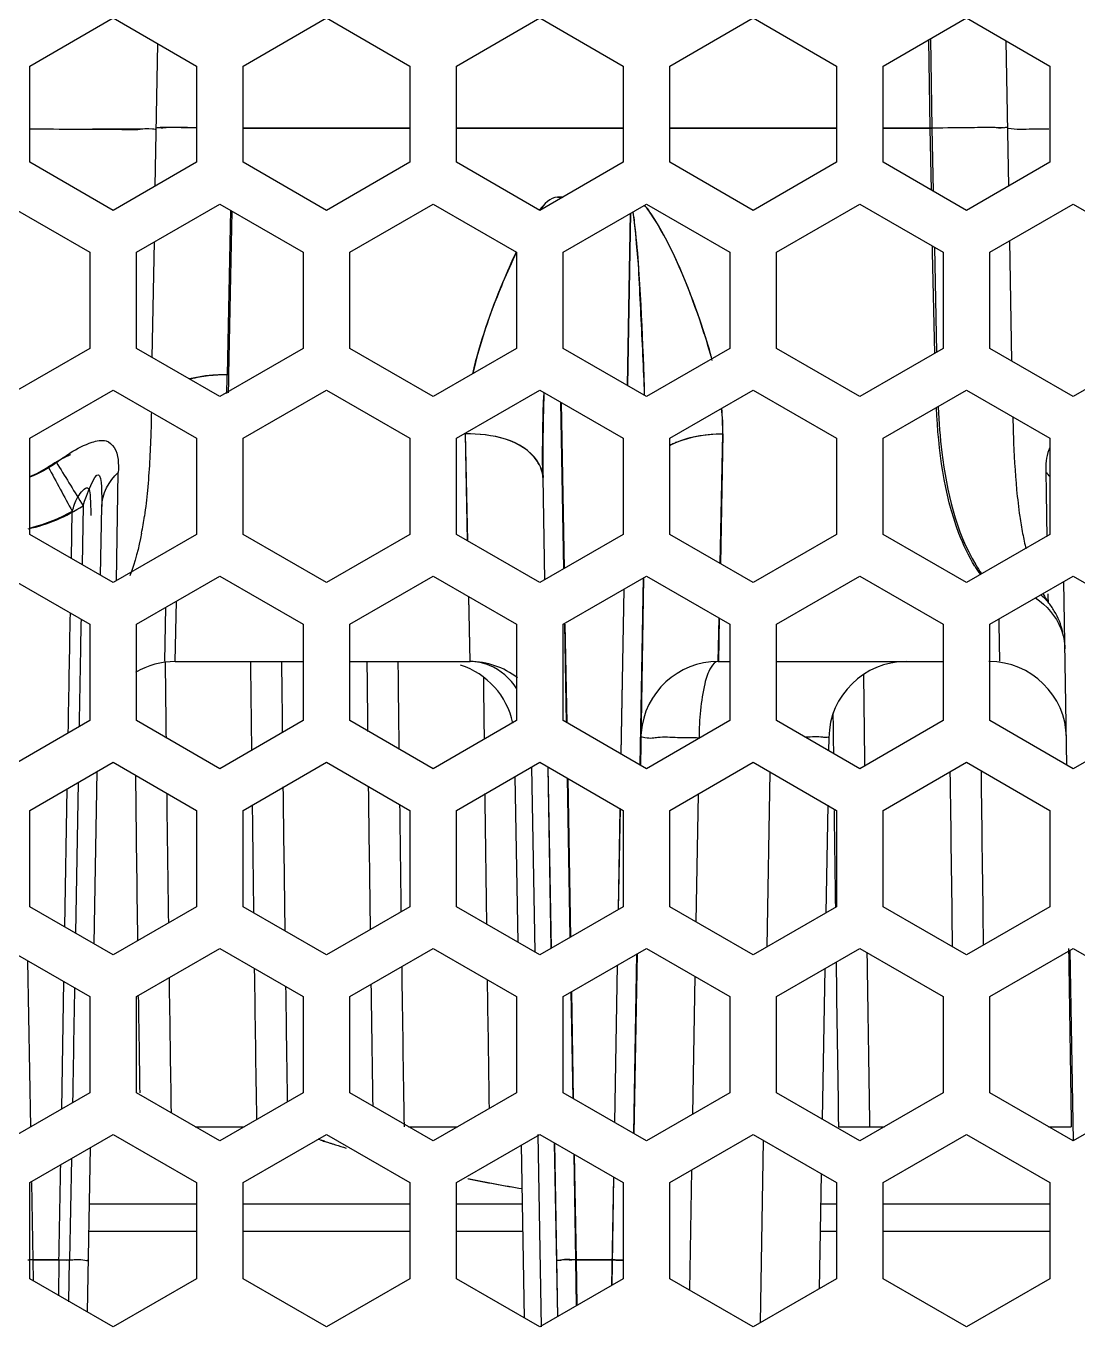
# Model space of a CAD drawing. Header units: millimetres. Extents: x 10297564 to 11610295, y -9287743 to -8409454.
# Drawn here: x 10486402 to 10486946, y -9079286 to -9078613 of the extents above; entities that cross this region are included whole.
import ezdxf

# ---------------------------------------------------------------- set-up
doc = ezdxf.new("R2010")
doc.units = ezdxf.units.MM
doc.header["$LTSCALE"] = 100
doc.layers.add('-0', color=7, linetype='Continuous')

# ---------------------------------------------------------------- blocks, each defined once
blk = doc.blocks.new('인버터 외형도')
at = {"layer": '-0', "linetype": 'Continuous'}
for p, q in [((87947.65, 52167.98), (87980, 52186.66)), ((87980, 52186.66), (88012.36, 52167.98)), ((88030.42, 52167.98), (88062.77, 52186.66)), ((88062.77, 52186.66), (88095.13, 52167.98)), ((88113.19, 52167.98), (88145.54, 52186.66)), ((88145.54, 52186.66), (88177.9, 52167.98)), ((88195.96, 52167.98), (88228.31, 52186.66)), ((88228.31, 52186.66), (88260.67, 52167.98)), ((88278.73, 52167.98), (88311.08, 52186.66)), ((88311.08, 52186.66), (88343.44, 52167.98)), ((87996.39, 52121.39), (87997.36, 52176.64)), ((88297.02, 52143.85), (88296.42, 52178.19)), ((88297.08, 52178.57), (88297.69, 52143.85)), ((88327.5, 52121.41), (88326.52, 52177.74)), ((87947.65, 52130.61), (87947.65, 52167.98)), ((88012.36, 52167.98), (88012.36, 52130.61)), ((88030.42, 52130.61), (88030.42, 52167.98)), ((88095.13, 52167.98), (88095.13, 52130.61)), ((88113.19, 52130.61), (88113.19, 52167.98)), ((88177.9, 52167.98), (88177.9, 52130.61)), ((88195.96, 52130.61), (88195.96, 52167.98)), ((88260.67, 52167.98), (88260.67, 52130.61)), ((88278.73, 52130.61), (88278.73, 52167.98)), ((88343.44, 52167.98), (88343.44, 52130.61)), ((88095.13, 52143.85), (88030.42, 52143.85)), ((88030.42, 52143.85), (88095.13, 52143.85)), ((88177.9, 52143.85), (88113.19, 52143.85)), ((88113.19, 52143.85), (88177.9, 52143.85)), ((88260.67, 52143.85), (88195.96, 52143.85)), ((88195.96, 52143.85), (88260.67, 52143.85)), ((88297.02, 52143.85), (88278.73, 52143.85)), ((88278.73, 52143.85), (88297.69, 52143.85)), ((88297.48, 52119.79), (88297.02, 52143.85)), ((88297.69, 52143.85), (88298.18, 52119.39)), ((87980, 52111.93), (87947.65, 52130.61)), ((88012.36, 52130.61), (87980, 52111.93)), ((88062.77, 52111.93), (88030.42, 52130.61)), ((88095.13, 52130.61), (88062.77, 52111.93)), ((88145.54, 52111.93), (88113.19, 52130.61)), ((88177.9, 52130.61), (88145.54, 52111.93)), ((88228.31, 52111.93), (88195.96, 52130.61)), ((88260.67, 52130.61), (88228.31, 52111.93)), ((88311.08, 52111.93), (88278.73, 52130.61)), ((88343.44, 52130.61), (88311.08, 52111.93)), ((88152.39, 52117.1), (88154.49, 52117.1)), ((88154.49, 52117.1), (88152.47, 52117.1)), ((87938.62, 52114.42), (87970.98, 52095.74)), ((87989.03, 52095.74), (88021.39, 52114.42)), ((88021.39, 52114.42), (88053.74, 52095.74)), ((88025.6, 52111.99), (88024.3, 52048.12)), ((88024.97, 52048.12), (88026.23, 52111.62)), ((88071.8, 52095.74), (88104.16, 52114.42)), ((88104.16, 52114.42), (88136.51, 52095.74)), ((88154.57, 52095.74), (88186.93, 52114.42)), ((88180.7, 52110.82), (88179.53, 52043.97)), ((88179.61, 52043.93), (88180.77, 52110.87)), ((88186.93, 52114.42), (88219.28, 52095.74)), ((88237.34, 52095.74), (88269.7, 52114.42)), ((88269.7, 52114.42), (88302.05, 52095.74)), ((88320.11, 52095.74), (88352.47, 52114.42)), ((88352.47, 52114.42), (88384.82, 52095.74)), ((87970.98, 52095.74), (87970.98, 52058.38)), ((87989.03, 52058.38), (87989.03, 52095.74)), ((87995.23, 52054.8), (87996.01, 52099.77)), ((88053.74, 52095.74), (88053.74, 52058.38)), ((88071.8, 52058.38), (88071.8, 52095.74)), ((88136.51, 52095.74), (88136.51, 52058.38)), ((88154.57, 52058.38), (88154.57, 52095.74)), ((88219.28, 52095.74), (88219.28, 52058.38)), ((88237.34, 52058.38), (88237.34, 52095.74)), ((88297.95, 52095.66), (88297.9, 52098.14)), ((88298.75, 52056.47), (88297.95, 52095.66)), ((88298.61, 52097.73), (88299.42, 52056.86)), ((88302.05, 52095.74), (88302.05, 52058.38)), ((88320.11, 52058.38), (88320.11, 52095.74)), ((88328.69, 52053.43), (88327.87, 52100.22)), ((87970.98, 52058.38), (87938.62, 52039.7)), ((88021.39, 52039.7), (87989.03, 52058.38)), ((88053.74, 52058.38), (88021.39, 52039.7)), ((88104.16, 52039.7), (88071.8, 52058.38)), ((88136.51, 52058.38), (88104.16, 52039.7)), ((88186.93, 52039.7), (88154.57, 52058.38)), ((88219.28, 52058.38), (88186.93, 52039.7)), ((88269.7, 52039.7), (88237.34, 52058.38)), ((88302.05, 52058.38), (88269.7, 52039.7)), ((88352.47, 52039.7), (88320.11, 52058.38)), ((88384.82, 52058.38), (88352.47, 52039.7)), ((87947.65, 52023.5), (87980, 52042.19)), ((87980, 52042.19), (88012.36, 52023.5)), ((88030.42, 52023.5), (88062.77, 52042.19)), ((88062.77, 52042.19), (88095.13, 52023.5)), ((88113.19, 52023.5), (88145.54, 52042.19)), ((88145.54, 52042.19), (88177.9, 52023.5)), ((88195.96, 52023.5), (88228.31, 52042.19)), ((88228.31, 52042.19), (88260.67, 52023.5)), ((88278.73, 52023.5), (88311.08, 52042.19)), ((88311.08, 52042.19), (88343.44, 52023.5)), ((88154.86, 51972.84), (88153.73, 52037.46)), ((88153.81, 52037.41), (88154.94, 51972.89)), ((88116.63, 52025.2), (88117.46, 51983.68)), ((88117.53, 51983.63), (88116.71, 52025.2)), ((88215.51, 51974.85), (88216.52, 52025.2)), ((88216.6, 52025.2), (88215.59, 51974.81)), ((87947.65, 51986.14), (87947.65, 52023.5)), ((88012.36, 52023.5), (88012.36, 51986.14)), ((88030.42, 51986.14), (88030.42, 52023.5)), ((88095.13, 52023.5), (88095.13, 51986.14)), ((88113.19, 51986.14), (88113.19, 52023.5)), ((88177.9, 52023.5), (88177.9, 51986.14)), ((88195.96, 51986.14), (88195.96, 52023.5)), ((88260.67, 52023.5), (88260.67, 51986.14)), ((88278.73, 51986.14), (88278.73, 52023.5)), ((88343.44, 52023.5), (88343.44, 51986.14)), ((87958.05, 52014.09), (87958.62, 52013.16)), ((87981.3, 51968.21), (87982.03, 52010.25)), ((88146.72, 52008.25), (88147.41, 51968.54)), ((88147.49, 51968.59), (88146.8, 52008.25)), ((87963.82, 51976.81), (87964.15, 51995.14)), ((87968.38, 51997.33), (87967.96, 51974.42)), ((87975.12, 51970.29), (87975.58, 51997)), ((87980, 51967.46), (87947.65, 51986.14)), ((88012.36, 51986.14), (87980, 51967.46)), ((88062.77, 51967.46), (88030.42, 51986.14)), ((88095.13, 51986.14), (88062.77, 51967.46)), ((88145.54, 51967.46), (88113.19, 51986.14)), ((88177.9, 51986.14), (88145.54, 51967.46)), ((88228.31, 51967.46), (88195.96, 51986.14)), ((88260.67, 51986.14), (88228.31, 51967.46)), ((88311.08, 51967.46), (88278.73, 51986.14)), ((88343.44, 51986.14), (88311.08, 51967.46)), ((88342.23, 51985.89), (88342.24, 51985.32)), ((87938.62, 51969.95), (87970.98, 51951.27)), ((87989.03, 51951.27), (88021.39, 51969.95)), ((88021.39, 51969.95), (88053.74, 51951.27)), ((88071.8, 51951.27), (88104.16, 51969.95)), ((88104.16, 51969.95), (88136.51, 51951.27)), ((88154.57, 51951.27), (88186.93, 51969.95)), ((88184.48, 51896.64), (88185.74, 51969.27)), ((88185.82, 51969.31), (88184.55, 51896.6)), ((88186.93, 51969.95), (88219.28, 51951.27)), ((88237.34, 51951.27), (88269.7, 51969.95)), ((88269.7, 51969.95), (88302.05, 51951.27)), ((88320.11, 51951.27), (88352.47, 51969.95)), ((88352.47, 51969.95), (88384.82, 51951.27)), ((88178.15, 51964.88), (88177.04, 51900.94)), ((88177.11, 51900.9), (88178.23, 51964.93)), ((88350.06, 51896.62), (88348.82, 51967.84)), ((88004.11, 51936.84), (88004.58, 51960.24)), ((88117.89, 51962.02), (88118.39, 51936.84)), ((88118.47, 51936.84), (88117.97, 51961.98)), ((88000.39, 51957.83), (87999.97, 51936.93)), ((87967.54, 51951.33), (87967.37, 51941.89)), ((87967.57, 51953.23), (87967.54, 51951.33)), ((87970.98, 51951.27), (87970.98, 51913.91)), ((87989.03, 51913.91), (87989.03, 51951.27)), ((88053.74, 51951.27), (88053.74, 51913.91)), ((88071.8, 51913.91), (88071.8, 51951.27)), ((88136.51, 51951.27), (88136.51, 51913.91)), ((88154.57, 51913.91), (88154.57, 51951.27)), ((88155.9, 51913.14), (88155.23, 51951.28)), ((88155.31, 51951.28), (88155.98, 51913.1)), ((88214.76, 51936.84), (88215.09, 51953.69)), ((88215.17, 51953.64), (88214.83, 51936.84)), ((88219.28, 51951.27), (88219.28, 51913.91)), ((88237.34, 51913.91), (88237.34, 51951.27)), ((88302.05, 51951.27), (88302.05, 51913.91)), ((88320.11, 51913.91), (88320.11, 51951.27)), ((88323.59, 51953.28), (88323.63, 51951.34)), ((88323.63, 51951.34), (88323.92, 51936.93)), ((87967.37, 51941.89), (87966.87, 51913.98)), ((88004.11, 51936.84), (88053.74, 51936.84)), ((88004.11, 51936.84), (88053.74, 51936.84)), ((88071.8, 51936.84), (88118.47, 51936.84)), ((88071.8, 51936.84), (88118.39, 51936.84)), ((88214.76, 51936.84), (88219.28, 51936.84)), ((88214.83, 51936.84), (88219.28, 51936.84)), ((88237.34, 51936.84), (88302.05, 51936.84)), ((88237.34, 51936.84), (88302.05, 51936.84)), ((87970.98, 51913.91), (87938.62, 51895.23)), ((87966.87, 51913.98), (87966.82, 51911.51)), ((88021.39, 51895.23), (87989.03, 51913.91)), ((88053.74, 51913.91), (88021.39, 51895.23)), ((88104.16, 51895.23), (88071.8, 51913.91)), ((88136.51, 51913.91), (88104.16, 51895.23)), ((88186.93, 51895.23), (88154.57, 51913.91)), ((88219.28, 51913.91), (88186.93, 51895.23)), ((88269.7, 51895.23), (88237.34, 51913.91)), ((88302.05, 51913.91), (88269.7, 51895.23)), ((88352.47, 51895.23), (88320.11, 51913.91)), ((88384.82, 51913.91), (88352.47, 51895.23)), ((88257.69, 51907.27), (88257.6, 51902.21)), ((87947.65, 51879.03), (87980, 51897.71)), ((87972.62, 51827.26), (87973.79, 51894.12)), ((87980, 51897.71), (88012.36, 51879.03)), ((88030.42, 51879.03), (88062.77, 51897.71)), ((88062.77, 51897.71), (88095.13, 51879.03)), ((88113.19, 51879.03), (88145.54, 51897.71)), ((88142.34, 51895.87), (88143.6, 51824.12)), ((88145.54, 51897.71), (88177.9, 51879.03)), ((88148.68, 51895.9), (88149.91, 51825.51)), ((88149.99, 51825.56), (88148.76, 51895.86)), ((88195.96, 51879.03), (88228.31, 51897.71)), ((88228.31, 51897.71), (88260.67, 51879.03)), ((88233.7, 51826.11), (88234.89, 51893.92)), ((88278.73, 51879.03), (88311.08, 51897.71)), ((88311.08, 51897.71), (88343.44, 51879.03)), ((87966.44, 51889.89), (87965.43, 51831.41)), ((88137.12, 51827.86), (88135.99, 51892.2)), ((88157.35, 51829.81), (88156.27, 51891.52)), ((88156.36, 51891.47), (88157.43, 51829.86)), ((87961.31, 51833.79), (87962.25, 51887.46)), ((88206.93, 51885.37), (88206.06, 51835.84)), ((87947.65, 51841.67), (87947.65, 51879.03)), ((88012.36, 51879.03), (88012.36, 51841.67)), ((88030.42, 51841.67), (88030.42, 51879.03)), ((88095.13, 51879.03), (88095.13, 51841.67)), ((88113.19, 51841.67), (88113.19, 51879.03)), ((88176.67, 51879.75), (88175.98, 51840.57)), ((88176.06, 51840.61), (88176.74, 51879.7)), ((88177.9, 51879.03), (88177.9, 51841.67)), ((88195.96, 51841.67), (88195.96, 51879.03)), ((88257.23, 51881.02), (88256.5, 51839.27)), ((88260.67, 51879.03), (88260.67, 51841.67)), ((88278.73, 51841.67), (88278.73, 51879.03)), ((88343.44, 51879.03), (88343.44, 51841.67)), ((87980, 51822.99), (87947.65, 51841.67)), ((88012.36, 51841.67), (87980, 51822.99)), ((88062.77, 51822.99), (88030.42, 51841.67)), ((88095.13, 51841.67), (88062.77, 51822.99)), ((88145.54, 51822.99), (88113.19, 51841.67)), ((88177.9, 51841.67), (88145.54, 51822.99)), ((88228.31, 51822.99), (88195.96, 51841.67)), ((88260.67, 51841.67), (88228.31, 51822.99)), ((88311.08, 51822.99), (88278.73, 51841.67)), ((88343.44, 51841.67), (88311.08, 51822.99)), ((87938.62, 51825.48), (87970.98, 51806.8)), ((87989.03, 51806.8), (88021.39, 51825.48)), ((88021.39, 51825.48), (88053.74, 51806.8)), ((88071.8, 51806.8), (88104.16, 51825.48)), ((88104.16, 51825.48), (88136.51, 51806.8)), ((88154.57, 51806.8), (88186.93, 51825.48)), ((88181.98, 51753.61), (88183.2, 51823.33)), ((88183.28, 51823.37), (88182.06, 51753.57)), ((88186.93, 51825.48), (88219.28, 51806.8)), ((88237.34, 51806.8), (88269.7, 51825.48)), ((88269.7, 51825.48), (88302.05, 51806.8)), ((88320.11, 51806.8), (88352.47, 51825.48)), ((88352.61, 51750.76), (88351.32, 51824.82)), ((88352.47, 51825.48), (88384.82, 51806.8)), ((87948.07, 51756.21), (87946.94, 51820.67)), ((88175.61, 51818.94), (88174.54, 51757.91)), ((88174.61, 51757.87), (88175.68, 51818.99)), ((88256.13, 51817.64), (88255.1, 51759.18)), ((87960.08, 51763.15), (87960.94, 51812.59)), ((88205.69, 51814.64), (88204.76, 51761.05)), ((87965.06, 51810.22), (87965, 51806.9)), ((88158.44, 51767.21), (88157.72, 51808.62)), ((88157.8, 51808.66), (88158.53, 51767.16)), ((87970.98, 51806.8), (87970.98, 51769.44)), ((87989.03, 51769.44), (87989.03, 51806.8)), ((88053.74, 51806.8), (88053.74, 51769.44)), ((88071.8, 51769.44), (88071.8, 51806.8)), ((88136.51, 51806.8), (88136.51, 51769.44)), ((88154.57, 51769.44), (88154.57, 51806.8)), ((88219.28, 51806.8), (88219.28, 51769.44)), ((88237.34, 51769.44), (88237.34, 51806.8)), ((88302.05, 51806.8), (88302.05, 51769.44)), ((88320.11, 51769.44), (88320.11, 51806.8)), ((87970.98, 51769.44), (87938.62, 51750.76)), ((87964.33, 51769.56), (87964.26, 51765.56)), ((88021.39, 51750.76), (87989.03, 51769.44)), ((88053.74, 51769.44), (88021.39, 51750.76)), ((88104.16, 51750.76), (88071.8, 51769.44)), ((88136.51, 51769.44), (88104.16, 51750.76)), ((88186.93, 51750.76), (88154.57, 51769.44)), ((88219.28, 51769.44), (88186.93, 51750.76)), ((88269.7, 51750.76), (88237.34, 51769.44)), ((88302.05, 51769.44), (88269.7, 51750.76)), ((88352.47, 51750.76), (88320.11, 51769.44)), ((88384.82, 51769.44), (88352.47, 51750.76)), ((87947.65, 51734.56), (87980, 51753.24)), ((87980, 51753.24), (88012.36, 51734.56)), ((88011.87, 51756.25), (88030.91, 51756.25)), ((88030.42, 51734.56), (88062.77, 51753.24)), ((88062.77, 51753.24), (88095.13, 51734.56)), ((88094.64, 51756.25), (88113.68, 51756.25)), ((88113.19, 51734.56), (88145.54, 51753.24)), ((88144.83, 51753.23), (88146.14, 51678.53)), ((88145.54, 51753.24), (88177.9, 51734.56)), ((88195.96, 51734.56), (88228.31, 51753.24)), ((88228.31, 51753.24), (88260.67, 51734.56)), ((88261.42, 51756.25), (88273.46, 51756.25)), ((88273.46, 51756.25), (88279.22, 51756.25)), ((88278.73, 51734.56), (88311.08, 51753.24)), ((88311.08, 51753.24), (88343.44, 51734.56)), ((88342.95, 51756.25), (88351.72, 51756.25)), ((87970.12, 51684.23), (87971.24, 51748.18)), ((88060.33, 51751.15), (88059.62, 51751.38)), ((88062.01, 51750.61), (88060.69, 51751.03)), ((88139.66, 51681.92), (88138.49, 51749.17)), ((88151.23, 51749.96), (88152.41, 51682.49)), ((88152.48, 51682.53), (88151.31, 51749.92)), ((88231.16, 51680.16), (88232.39, 51750.89)), ((87963.87, 51743.92), (87963.14, 51704.54)), ((88159.53, 51704.54), (88158.82, 51745.58)), ((88158.9, 51745.53), (88159.62, 51704.54)), ((88174.17, 51736.72), (88173.45, 51694.63)), ((88173.52, 51694.67), (88174.24, 51736.67)), ((88204.38, 51739.43), (88203.57, 51692.81)), ((88254.73, 51737.99), (88253.96, 51693.33)), ((87947.65, 51697.2), (87947.65, 51734.56)), ((87948.97, 51704.54), (87948.45, 51734.58)), ((88012.36, 51734.56), (88012.36, 51697.2)), ((88030.42, 51697.2), (88030.42, 51734.56)), ((88095.13, 51734.56), (88095.13, 51697.2)), ((88113.19, 51697.2), (88113.19, 51734.56)), ((88177.9, 51734.56), (88177.9, 51697.2)), ((88195.96, 51697.2), (88195.96, 51734.56)), ((88260.67, 51734.56), (88260.67, 51697.2)), ((88278.73, 51697.2), (88278.73, 51734.56)), ((88343.44, 51734.56), (88343.44, 51697.2)), ((88012.36, 51726.16), (87970.85, 51726.16)), ((88095.13, 51726.16), (88030.42, 51726.16)), ((88138.89, 51726.16), (88113.19, 51726.16)), ((88260.67, 51726.16), (88254.53, 51726.16)), ((88343.44, 51726.16), (88278.73, 51726.16)), ((88012.36, 51715.58), (87970.67, 51715.58)), ((88095.13, 51715.58), (88030.42, 51715.58)), ((88139.08, 51715.58), (88113.19, 51715.58)), ((88260.67, 51715.58), (88254.34, 51715.58)), ((88343.44, 51715.58), (88278.73, 51715.58)), ((87949.56, 51704.54), (87947.65, 51704.54)), ((87949.11, 51696.36), (87948.97, 51704.54)), ((87949, 51704.54), (87963.15, 51704.54)), ((87959, 51704.54), (87949.56, 51704.54)), ((87959, 51704.54), (87958.77, 51690.63)), ((87962.89, 51688.22), (87963.15, 51704.54)), ((88159.83, 51686.77), (88159.53, 51704.54)), ((88159.53, 51704.54), (88173.61, 51704.54)), ((88159.62, 51704.54), (88159.91, 51686.82)), ((88173.68, 51704.54), (88159.62, 51704.54)), ((87980, 51678.52), (87947.65, 51697.2)), ((88012.36, 51697.2), (87980, 51678.52)), ((88062.77, 51678.52), (88030.42, 51697.2)), ((88095.13, 51697.2), (88062.77, 51678.52)), ((88145.54, 51678.52), (88113.19, 51697.2)), ((88177.9, 51697.2), (88145.54, 51678.52)), ((88228.31, 51678.52), (88195.96, 51697.2)), ((88260.67, 51697.2), (88228.31, 51678.52)), ((88311.08, 51678.52), (88278.73, 51697.2)), ((88343.44, 51697.2), (88311.08, 51678.52))]:
    blk.add_line(p, q, dxfattribs=at)
for centre, radius, start, end in [((87988.21, 54961.79), 2818.41, 269.178, 269.5472), ((87987.08, 54920.44), 2777.05, 269.18937, 269.56475), ((87982.03, 54220.08), 2076.67, 269.55597, 269.70534), ((87980.92, 54148.43), 2005.02, 269.57322, 269.74395), ((88003.18, 51055.59), 1088.48, 89.52498, 89.70312), ((88383.87, 51979.13), 273.53, 154.7597, 155.1377), ((88041.34, 52008.48), 176.97, 14.8077, 15.6413), ((88039.93, 52008.07), 178.52, 15.0251, 15.6768), ((88022.04, 51996.71), 51.33, 97.6895, 103.9756), ((88022.34, 51998.45), 49.55, 100.2992, 104.5668), ((88023.27, 51987.78), 60.34, 92.2835, 97.7067), ((88024.12, 51984.79), 63.34, 89.2304, 93.1224), ((88023.44, 51984.92), 63.21, 89.2272, 92.3424), ((87612.53, 52056.2), 411.84, 357.8685, 358.8759), ((87613.31, 52056.23), 411.74, 357.9052, 358.8723), ((89136.3, 52010.05), 989.72, 178.19057, 178.3611), ((89107.22, 52010.98), 960.56, 178.1934, 178.42769), ((87183.73, 52009.66), 1002.93, 1.74053, 1.96122), ((88210.15, 51994.17), 30.08, 115.6122, 118.6802), ((88209.7, 51994.82), 29.33, 116.3138, 118.1449), ((88211.41, 51991.56), 32.98, 112.8043, 115.6177), ((88351.25, 52015.55), 8.9, 152.9743, 157.4825), ((87976.57, 51984.37), 35.2, 111.8954, 114.5694), ((89821.78, 53006.27), 2114.99, 208.03002, 208.5599), ((89538.64, 52975.67), 1850.1, 211.34876, 211.92482), ((88326.1, 51993.05), 23.33, 41.4268, 47.4735), ((87843.49, 52014.63), 150.2, 349.259, 351.8131), ((88480.2, 52014.54), 149.97, 188.2039, 190.7627), ((87933.86, 52047.2), 60.18, 283.2609, 283.8984), ((88447.61, 52008.33), 116.8, 190.7578, 193.7507), ((88369.52, 52007.34), 63.98, 211.0046, 214.6515), ((88368.98, 52007.3), 64.06, 211.5334, 214.9448), ((88327.39, 51946.98), 20.08, 45.0429, 51.7267), ((88378.57, 51984.59), 43.49, 209.8188, 214.5425), ((88327.65, 51947.24), 19.72, 43.3541, 45.029), ((88327.84, 51947.43), 19.45, 39.9791, 43.3584), ((88764.33, 51973.04), 421.81, 181.352, 181.5391), ((88319.22, 51941.2), 30.06, 30.432, 38.5171), ((88319.14, 51941.17), 30.15, 13.554, 30.3966), ((88004.11, 51906.74), 30.1, 90.0002, 120.6891), ((133132.32, 52441.15), 45134.94, 180.64026, 180.677954), ((133177.47, 52441.15), 45146.98, 180.640035, 180.683628), ((133177.47, 52441.15), 45134.94, 180.640206, 180.675045), ((133222.62, 52441.15), 45146.98, 180.640035, 180.674442), ((133222.62, 52441.15), 45134.94, 180.640206, 180.683506), ((88105.64, 51906.74), 30.1, 11.9309, 72.2557), ((88118.39, 51906.74), 30.1, 52.1923, 89.9997), ((88214.83, 51906.74), 30.1, 90, 175.225), ((88287.78, 51906.74), 30.1, 90, 179), ((88319.78, 51906.74), 30.1, 1, 89.9998), ((133267.76, 52441.15), 45146.98, 180.648042, 180.678152), ((133403.2, 52441.15), 45134.94, 180.646692, 180.69148), ((133403.2, 52441.15), 45146.98, 180.665325, 180.685544), ((133448.35, 52441.15), 45146.98, 180.694186, 180.780625), ((133448.35, 52441.15), 45134.94, 180.69421, 180.779828), ((133132.32, 52441.15), 45146.98, 180.696245, 180.77743), ((133222.62, 52441.15), 45146.98, 180.701796, 180.771953), ((133132.32, 52441.15), 45134.94, 180.705316, 180.768872), ((133177.47, 52441.15), 45134.94, 180.702039, 180.77306), ((133267.76, 52441.15), 45146.98, 180.705139, 180.769522), ((133177.47, 52441.15), 45146.98, 180.710615, 180.763971), ((133222.62, 52441.15), 45134.94, 180.710869, 180.763394), ((133403.2, 52441.15), 45146.98, 180.713414, 180.760825), ((133403.2, 52441.15), 45134.94, 180.783764, 180.869467), ((133493.5, 52441.15), 45146.98, 180.781398, 180.869235), ((133177.47, 52441.15), 45146.98, 180.791326, 180.865756), ((133222.62, 52441.15), 45134.94, 180.790388, 180.869467), ((133403.2, 52441.15), 45146.98, 180.787987, 180.869235), ((133132.32, 52441.15), 45134.94, 180.795866, 180.862614), ((133267.76, 52441.15), 45146.98, 180.796877, 180.860279), ((133177.47, 52441.15), 45134.94, 180.800422, 180.857221), ((133222.62, 52441.15), 45146.98, 180.798941, 180.859052), ((133132.32, 52441.15), 45146.98, 180.80507, 180.852482), ((88226.09, 52266.23), 541.1, 252.1613, 252.3613), ((88226.33, 52266.79), 541.71, 252.3416, 252.878), ((88226.17, 52266.48), 541.36, 252.3614, 253.2846), ((75965.55, 51958.08), 11996.11, 358.788971, 358.965614), ((88225.22, 52262.14), 536.93, 258.4355, 260.7276), ((88226.17, 52266.25), 541.14, 258.4511, 260.7023), ((87943.59, 51777.6), 73.1, 272.5901, 273.0128), ((87961.57, 51853.13), 148.61, 268.9995, 270.4245)]:
    blk.add_arc(centre, radius, start, end, dxfattribs=at)
for points, knots in [([(87971.35, 52143.44), (87975.03, 52143.42), (87981.2, 52143.58), (87989.9, 52143.1), (87993.49, 52144.11), (87996.77, 52143.35), (87996.78, 52143.85)], [0, 0, 0, 0, 0.433859, 0.754197, 0.940872, 1, 1, 1, 1]), ([(87993.24, 52143.58), (87992.1, 52143.54), (87985.01, 52143.39), (87977.92, 52143.41), (87971.96, 52143.43)], [0, 0, 0, 0, 0.160688, 1, 1, 1, 1]), ([(88008.82, 52144.06), (88007.24, 52144.07), (88003.1, 52144.03), (87998.94, 52144.2), (87996.4, 52143.92)], [0, 0, 0, 0, 0.381523, 1, 1, 1, 1]), ([(88012.12, 52144.04), (88009.94, 52144.06), (88006.25, 52143.97), (88001, 52144.29), (87998.82, 52143.66), (87996.79, 52144.16), (87996.78, 52143.85)], [0, 0, 0, 0, 0.426644, 0.749073, 0.940202, 1, 1, 1, 1]), ([(88321.56, 52144.06), (88319.89, 52144.07), (88311.7, 52144.07), (88303.52, 52143.96), (88297.02, 52143.85)], [0, 0, 0, 0, 0.205104, 1, 1, 1, 1]), ([(88318.96, 52144.07), (88317.36, 52144.07), (88310.27, 52144.04), (88303.17, 52143.95), (88297.69, 52143.85)], [0, 0, 0, 0, 0.226207, 1, 1, 1, 1]), ([(88327.11, 52143.85), (88327.1, 52144.29), (88324.14, 52143.48), (88322.98, 52144.05), (88321.56, 52144.06)], [0, 0, 0, 0, 0.237851, 1, 1, 1, 1]), ([(88327.26, 52143.78), (88327.22, 52143.79), (88327.17, 52143.8), (88327.11, 52143.83), (88327.11, 52143.85)], [0, 0, 0, 0, 0.693277, 1, 1, 1, 1]), ([(88342.97, 52143.42), (88340.82, 52143.42), (88335.61, 52143.6), (88330.27, 52143.08), (88327.26, 52143.78)], [0, 0, 0, 0, 0.409552, 1, 1, 1, 1]), ([(88186.07, 52043.98), (88185.71, 52054.53), (88184.45, 52075.6), (88183.74, 52096.77), (88182.26, 52107.25)], [0, 0, 0, 0, 0.499269, 1, 1, 1, 1]), ([(88211.76, 52056.19), (88210.52, 52060.64), (88204.51, 52078.94), (88197.34, 52097.12), (88189.44, 52109.48)], [0, 0, 0, 0, 0.239594, 1, 1, 1, 1]), ([(88211.81, 52056.3), (88210.59, 52060.65), (88204.75, 52078.55), (88197.64, 52096.22), (88190.17, 52108.44)], [0, 0, 0, 0, 0.23977, 1, 1, 1, 1]), ([(88136.38, 52095.8), (88134.52, 52091.84), (88127.77, 52076.52), (88122.19, 52060.6), (88119.43, 52048.54)], [0, 0, 0, 0, 0.261224, 1, 1, 1, 1]), ([(88135.69, 52094.14), (88133.92, 52090.32), (88127.5, 52075.53), (88122.18, 52060.21), (88119.52, 52048.59)], [0, 0, 0, 0, 0.260907, 1, 1, 1, 1]), ([(88314.38, 51973.8), (88311.9, 51977.84), (88302.77, 51997.17), (88300.28, 52018.81), (88299.4, 52035.28)], [0, 0, 0, 0, 0.223135, 1, 1, 1, 1]), ([(88300.05, 52035.54), (88300.36, 52029.66), (88302.05, 52008.78), (88306.86, 51987.38), (88314.68, 51974.38)], [0, 0, 0, 0, 0.279511, 1, 1, 1, 1]), ([(87994.86, 52033.57), (87994.81, 52030.84), (87994.56, 52020.73), (87994.03, 52010.61), (87993.34, 52003.27)], [0, 0, 0, 0, 0.270253, 1, 1, 1, 1]), ([(88329.08, 52031.57), (88329.13, 52029.11), (88329.39, 52019.74), (88329.9, 52010.37), (88330.54, 52003.49)], [0, 0, 0, 0, 0.263294, 1, 1, 1, 1]), ([(88146.72, 52008.25), (88146.68, 52010.5), (88141.75, 52022.53), (88126.57, 52025.32), (88116.63, 52025.2)], [0, 0, 0, 0, 0.183999, 1, 1, 1, 1]), ([(88146.8, 52008.25), (88146.76, 52010.5), (88141.83, 52022.53), (88126.65, 52025.32), (88116.71, 52025.2)], [0, 0, 0, 0, 0.184004, 1, 1, 1, 1]), ([(87971.83, 52021.92), (87973.57, 52022.47), (87977.05, 52023.41), (87982.32, 52018.61), (87982.08, 52013.5), (87982.03, 52010.25)], [0, 0, 0, 0, 0.282884, 0.493955, 1, 1, 1, 1]), ([(87968.38, 51997.33), (87969.77, 52001.58), (87975.74, 52017.4), (87975.65, 52001.14), (87975.58, 51997)], [0, 0, 0, 0, 0.519473, 1, 1, 1, 1]), ([(88341.86, 52010.25), (88341.9, 52008), (88342.01, 51999.88), (88342.14, 51991.77), (88342.23, 51985.89)], [0, 0, 0, 0, 0.276261, 1, 1, 1, 1]), ([(87964.15, 51995.14), (87964.84, 51997.02), (87965.36, 52000.09), (87970.99, 52006.65), (87971.19, 51998.27), (87971.39, 51995.36), (87971.37, 51993.47)], [0, 0, 0, 0, 0.27265, 0.505964, 0.743545, 1, 1, 1, 1]), ([(88342.68, 51961.71), (88342.69, 51961.35), (88342.71, 51960.75), (88342.73, 51960.16), (88342.74, 51959.92)], [0, 0, 0, 0, 0.603399, 1, 1, 1, 1]), ([(88214.83, 51936.84), (88213.63, 51936.84), (88210.95, 51933.61), (88208.26, 51923.88), (88207.34, 51914.29), (88207.31, 51907.27)], [0, 0, 0, 0, 0.114998, 0.331806, 1, 1, 1, 1]), ([(88184.74, 51907.27), (88184.75, 51907.8), (88188.26, 51906.75), (88191.76, 51907.84), (88199.39, 51907.25), (88204.54, 51907.32), (88207.31, 51907.27)], [0, 0, 0, 0, 0.070474, 0.29313, 0.63202, 1, 1, 1, 1]), ([(88257.69, 51907.27), (88257.69, 51907.48), (88256.42, 51907.23), (88254.13, 51907.77), (88250.93, 51907.49), (88248.73, 51907.48)], [0, 0, 0, 0, 0.069185, 0.266503, 1, 1, 1, 1]), ([(87963.14, 51704.54), (87964.87, 51704.52), (87966.5, 51705.2), (87970.45, 51704.02), (87970.48, 51704.74)], [0, 0, 0, 0, 0.706741, 1, 1, 1, 1]), ([(88152.02, 51704.74), (88152.03, 51704.23), (88155.24, 51705), (88156.52, 51704.52), (88158.02, 51704.6)], [0, 0, 0, 0, 0.252144, 1, 1, 1, 1]), ([(88159.62, 51704.54), (88157.85, 51704.51), (88156.2, 51705.21), (88152.11, 51704), (88152.1, 51704.74)], [0, 0, 0, 0, 0.70589, 1, 1, 1, 1]), ([(88173.6, 51704.54), (88174.27, 51704.53), (88175.6, 51704.51), (88176.92, 51704.52), (88177.58, 51704.52)], [0, 0, 0, 0, 0.502474, 1, 1, 1, 1])]:
    blk.add_open_spline(points, degree=3, knots=knots, dxfattribs=at)
for points in [[(88325.49, 52144.01), (88323.31, 52144.07), (88321.14, 52144.07), (88318.96, 52144.07)], [(88152.39, 52117.1), (88149.52, 52117.1), (88147.16, 52114.31), (88145.44, 52112.01)], [(88152.47, 52117.1), (88149.58, 52117.1), (88147.21, 52114.29), (88145.49, 52111.97)], [(88181.65, 52111.37), (88181.89, 52109.91), (88182.06, 52108.44), (88182.21, 52106.97)], [(88182.26, 52107.25), (88182.07, 52108.63), (88181.84, 52110.02), (88181.81, 52111.42)], [(88189.44, 52109.48), (88188.44, 52111.05), (88187.36, 52112.58), (88186.11, 52113.97)], [(88190.17, 52108.44), (88188.98, 52110.39), (88187.7, 52112.29), (88186.18, 52113.99)], [(88182.21, 52106.97), (88184.47, 52085.82), (88185.3, 52064.53), (88186.01, 52043.27)], [(88020.67, 52048.04), (88018.26, 52047.9), (88015.85, 52047.64), (88013.48, 52047.2)], [(88146.72, 52008.25), (88146.55, 52018.29), (88146.69, 52028.33), (88146.98, 52038.36)], [(88147.03, 52037.33), (88146.76, 52027.64), (88146.63, 52017.95), (88146.8, 52008.25)], [(88216.51, 52025.2), (88216.58, 52028.5), (88216.4, 52031.8), (88216.05, 52035.08)], [(88216.59, 52025.2), (88216.66, 52028.52), (88216.48, 52031.84), (88216.12, 52035.14)], [(88196.7, 52021.11), (88202.75, 52024.1), (88209.77, 52025.28), (88216.52, 52025.2)], [(88198.63, 52021.95), (88204.24, 52024.32), (88210.51, 52025.27), (88216.6, 52025.2)], [(87963.4, 52017.81), (87966.05, 52019.48), (87968.85, 52020.98), (87971.83, 52021.92)], [(87961.93, 52016.38), (87959.47, 52015.26), (87957.13, 52013.87), (87954.88, 52012.36)], [(87958.05, 52014.09), (87959.78, 52015.4), (87961.56, 52016.66), (87963.4, 52017.81)], [(88343.04, 52018.95), (88341.91, 52016.25), (88341.81, 52013.18), (88341.87, 52010.25)], [(87958.05, 52014.09), (87954.87, 52011.75), (87951.37, 52009.77), (87947.67, 52008.37)], [(87947.69, 52008.63), (87950.19, 52009.64), (87952.6, 52010.91), (87954.88, 52012.36)], [(87975.58, 51997.01), (87975.67, 52001.91), (87978.41, 52006.93), (87982.03, 52010.25)], [(87993.34, 52003.27), (87993.02, 51999.92), (87992.63, 51996.57), (87992.15, 51993.25)], [(88330.54, 52003.49), (88330.87, 52000.03), (88331.26, 51996.58), (88331.76, 51993.14)], [(87947.12, 51988.36), (87954.64, 51989.96), (87961.95, 51993.1), (87968.38, 51997.33)], [(87964.15, 51995.13), (87959.21, 51992.32), (87953.83, 51990.15), (87948.31, 51988.78)], [(87991.05, 51986.64), (87989.98, 51981.03), (87988.56, 51975.45), (87986.47, 51970.14)], [(88337.83, 51961.56), (88342.12, 51958.69), (88345.8, 51954.42), (88347.69, 51949.62)], [(87962.62, 51909.09), (87962.89, 51924.6), (87963.16, 51940.11), (87963.44, 51955.62)], [(88347.69, 51949.62), (88348.68, 51947.14), (88349.23, 51944.43), (88349.28, 51941.76)], [(88126.03, 51935.35), (88123.65, 51936.32), (88121.04, 51936.84), (88118.47, 51936.84)], [(88136.67, 51926.29), (88134.1, 51930.18), (88130.34, 51933.59), (88126.03, 51935.35)], [(87965, 51806.9), (87964.78, 51794.46), (87964.56, 51782.01), (87964.33, 51769.56)], [(88177.96, 51704.53), (88176.54, 51704.51), (88175.11, 51704.52), (88173.68, 51704.54)]]:
    blk.add_open_spline(points, degree=3, dxfattribs=at)

msp = doc.modelspace()

# ---------------------------------------------------------------- block references
at = {"xscale": 1.333333333333333, "yscale": 1.333333333333333, "zscale": 1.333333333333333}
msp.add_blockref('인버터 외형도', (10369140.57, -9148190.99), dxfattribs=at)

doc.saveas('drawing.dxf')
